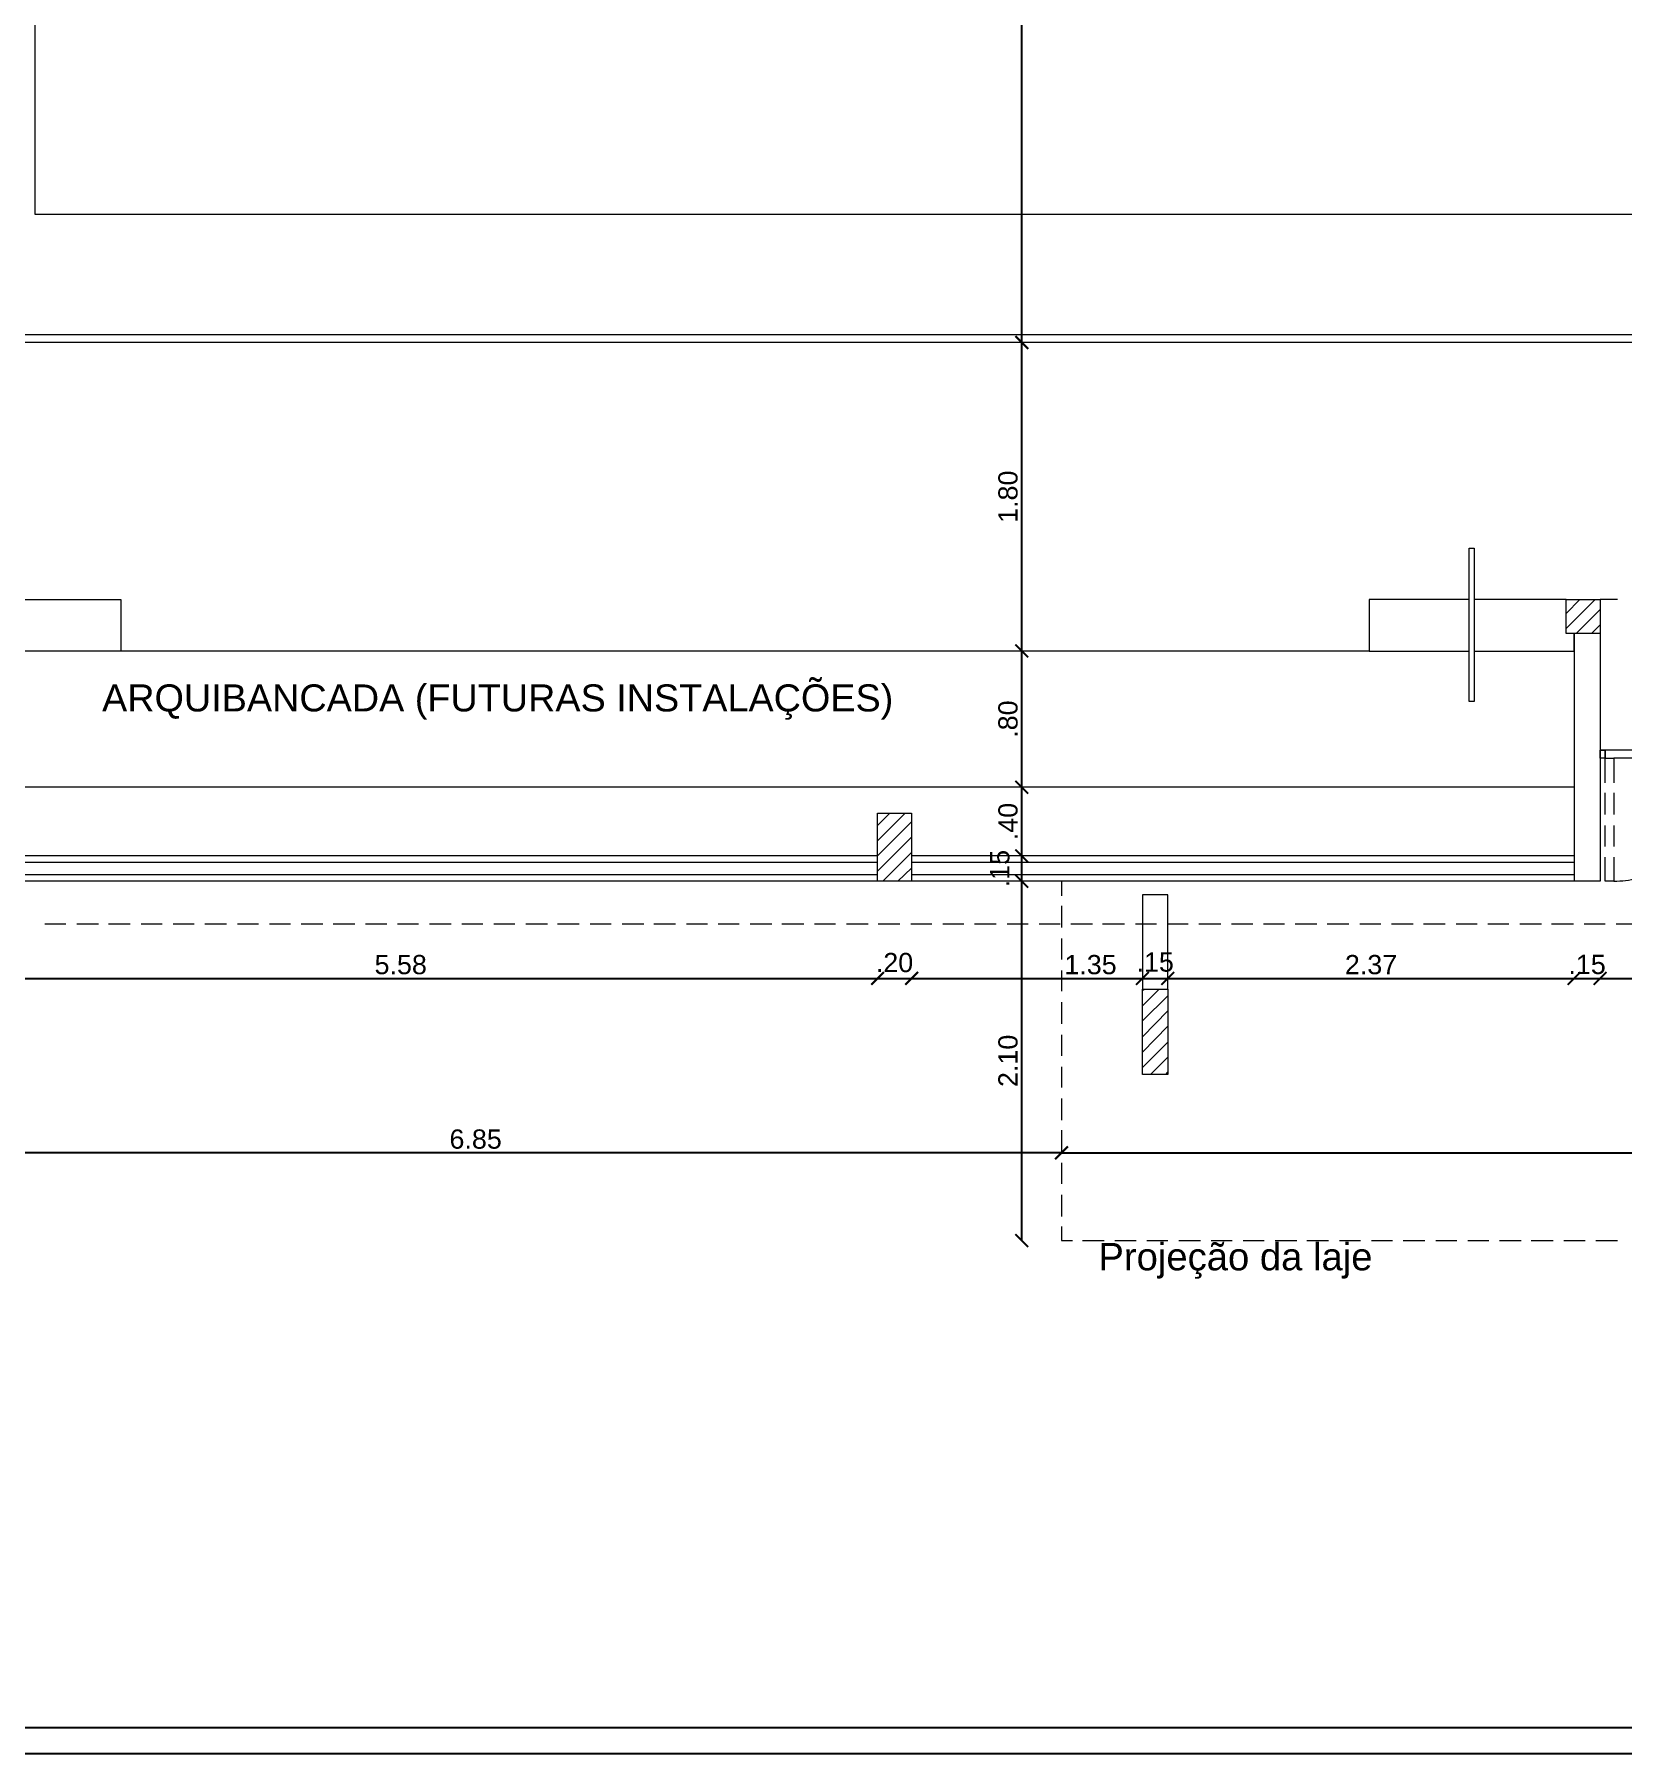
# Model space of a CAD drawing. Extents: x 3377 to 3790, y 1673 to 1846.
# Drawn here: x 3456.7 to 3465.98, y 1680.2 to 1690.25 of the extents above; entities that cross this region are included whole.
import ezdxf

# ---------------------------------------------------------------- set-up
doc = ezdxf.new("R2010")
doc.units = 0
doc.header["$LTSCALE"] = 2
doc.header["$PDMODE"] = 32
for name, color, linetype in [('ARQ-COTAS', 250, 'Continuous'), ('F-VT-GREIDE', 6, 'Continuous'), ('PDF6_0', 7, 'Continuous'), ('PDF6_03-ESQUADRIA', 7, 'Continuous'), ('PDF6_13-CORTE', 7, 'Continuous'), ('PDF6_A-PROJEÇÃO', 7, 'Continuous'), ('PDF6_COBOGO', 7, 'Continuous'), ('PDF6_I- QUADRA', 7, 'Continuous'), ('PDF6_Text', 7, 'Continuous')]:
    doc.layers.add(name, color=color, linetype=linetype)
for name, color, linetype, true_color in [('PDF6_04-DETALHE', 7, 'Continuous', 0xd933c0), ('PDF6_I-MARCACAO', 7, 'Continuous', 0x464646), ('PDF6_PB_02', 7, 'Continuous', 0xa7a7a7)]:
    doc.layers.add(name, color=color, linetype=linetype, true_color=true_color)
doc.styles.add('PDF Arial', font='arial.ttf')
doc.styles.add('ROMANS', font='arial.ttf')
doc.dimstyles.new('1-75', dxfattribs={"dimscale": 0.75, "dimtxt": 0.15, "dimasz": 0.1, "dimexe": 0.05, "dimexo": 0.1, "dimgap": 0.03, "dimtad": 1, "dimzin": 5, "dimdsep": 46, "dimtxsty": 'ROMANS', "dimblk": 'ARCHTICK', "dimcen": 0, "dimse1": 1, "dimse2": 1, "dimclrd": 1, "dimclre": 256, "dimclrt": 2, "dimadec": 0, "dimazin": 0, "dimtfac": 1, "dimtofl": 0, "dimtmove": 2, "dimatfit": 3, "dimldrblk": 'ARCHTICK', "dimfxl": 0.04, "dimtolj": 1, "dimtzin": 1, "dimarcsym": 0})

# ---------------------------------------------------------------- blocks, each defined once
blk = doc.blocks.new('_ARCHTICK')
at = {"color": 0, "linetype": 'ByBlock', "const_width": 0.15}
blk.add_lwpolyline([(-0.5, -0.5), (0.5, 0.5)], dxfattribs=at)
blk = doc.blocks.new('*D616')
at = {"layer": 'ARQ-COTAS', "color": 1, "lineweight": -2, "transparency": 16777216}
blk.add_line((3462.47, 1683.197), (3462.47, 1685.297), dxfattribs=at)
at = {"layer": 'Defpoints', "color": 0, "transparency": 16777216}
for p in [(3462.47, 1685.297), (3462.702, 1685.297), (3462.702, 1683.197)]:
    blk.add_point(p, dxfattribs=at)
at = {"layer": 'ARQ-COTAS', "color": 1, "lineweight": -2, "transparency": 16777216, "xscale": 0.07500000000000001, "yscale": 0.07500000000000001, "zscale": 0.07500000000000001}
for p, rotation in [((3462.47, 1685.297), 90), ((3462.47, 1683.197), 270)]:
    blk.add_blockref('_ARCHTICK', p, dxfattribs=dict(at, rotation=rotation))
at = {"layer": 'ARQ-COTAS', "color": 2, "transparency": 16777216, "insert": (3462.39, 1684.247), "char_height": 0.1125, "attachment_point": 5, "rotation": 90, "style": 'ROMANS'}
blk.add_mtext('\\A1;2.10', dxfattribs=at)
blk = doc.blocks.new('*D617')
at = {"layer": 'ARQ-COTAS', "color": 1, "lineweight": -2, "transparency": 16777216}
blk.add_line((3462.47, 1685.297), (3462.47, 1685.445), dxfattribs=at)
at = {"layer": 'Defpoints', "color": 0, "transparency": 16777216}
for p in [(3462.47, 1685.445), (3462.646, 1685.445), (3462.702, 1685.297)]:
    blk.add_point(p, dxfattribs=at)
at = {"layer": 'ARQ-COTAS', "color": 1, "lineweight": -2, "transparency": 16777216, "xscale": 0.07500000000000001, "yscale": 0.07500000000000001, "zscale": 0.07500000000000001}
for p, rotation in [((3462.47, 1685.445), 90), ((3462.47, 1685.297), 270)]:
    blk.add_blockref('_ARCHTICK', p, dxfattribs=dict(at, rotation=rotation))
at = {"layer": 'ARQ-COTAS', "color": 2, "transparency": 16777216, "insert": (3462.342, 1685.371), "char_height": 0.1125, "attachment_point": 5, "rotation": 90, "style": 'ROMANS'}
blk.add_mtext('\\A1;.15', dxfattribs=at)
blk = doc.blocks.new('*D618')
at = {"layer": 'ARQ-COTAS', "color": 1, "lineweight": -2, "transparency": 16777216}
blk.add_line((3462.47, 1685.445), (3462.47, 1685.847), dxfattribs=at)
at = {"layer": 'Defpoints', "color": 0, "transparency": 16777216}
for p in [(3462.47, 1685.847), (3462.47, 1685.847), (3462.646, 1685.445)]:
    blk.add_point(p, dxfattribs=at)
at = {"layer": 'ARQ-COTAS', "color": 1, "lineweight": -2, "transparency": 16777216, "xscale": 0.07500000000000001, "yscale": 0.07500000000000001, "zscale": 0.07500000000000001}
for p, rotation in [((3462.47, 1685.847), 90), ((3462.47, 1685.445), 270)]:
    blk.add_blockref('_ARCHTICK', p, dxfattribs=dict(at, rotation=rotation))
at = {"layer": 'ARQ-COTAS', "color": 2, "transparency": 16777216, "insert": (3462.39, 1685.646), "char_height": 0.1125, "attachment_point": 5, "rotation": 90, "style": 'ROMANS'}
blk.add_mtext('\\A1;.40', dxfattribs=at)
blk = doc.blocks.new('*D619')
at = {"layer": 'ARQ-COTAS', "color": 1, "lineweight": -2, "transparency": 16777216}
blk.add_line((3462.47, 1685.847), (3462.47, 1686.643), dxfattribs=at)
at = {"layer": 'Defpoints', "color": 0, "transparency": 16777216}
for p in [(3462.47, 1686.643), (3462.47, 1686.643), (3462.47, 1685.847)]:
    blk.add_point(p, dxfattribs=at)
at = {"layer": 'ARQ-COTAS', "color": 1, "lineweight": -2, "transparency": 16777216, "xscale": 0.07500000000000001, "yscale": 0.07500000000000001, "zscale": 0.07500000000000001}
for p, rotation in [((3462.47, 1686.643), 90), ((3462.47, 1685.847), 270)]:
    blk.add_blockref('_ARCHTICK', p, dxfattribs=dict(at, rotation=rotation))
at = {"layer": 'ARQ-COTAS', "color": 2, "transparency": 16777216, "insert": (3462.39, 1686.245), "char_height": 0.1125, "attachment_point": 5, "rotation": 90, "style": 'ROMANS'}
blk.add_mtext('\\A1;.80', dxfattribs=at)
blk = doc.blocks.new('*D620')
at = {"layer": 'ARQ-COTAS', "color": 1, "lineweight": -2, "transparency": 16777216}
blk.add_line((3462.47, 1686.643), (3462.47, 1688.447), dxfattribs=at)
at = {"layer": 'Defpoints', "color": 0, "transparency": 16777216}
for p in [(3462.47, 1688.447), (3462.47, 1688.447), (3462.47, 1686.643)]:
    blk.add_point(p, dxfattribs=at)
at = {"layer": 'ARQ-COTAS', "color": 1, "lineweight": -2, "transparency": 16777216, "xscale": 0.07500000000000001, "yscale": 0.07500000000000001, "zscale": 0.07500000000000001}
for p, rotation in [((3462.47, 1688.447), 90), ((3462.47, 1686.643), 270)]:
    blk.add_blockref('_ARCHTICK', p, dxfattribs=dict(at, rotation=rotation))
at = {"layer": 'ARQ-COTAS', "color": 2, "transparency": 16777216, "insert": (3462.39, 1687.545), "char_height": 0.1125, "attachment_point": 5, "rotation": 90, "style": 'ROMANS'}
blk.add_mtext('\\A1;1.80', dxfattribs=at)
blk = doc.blocks.new('*D621')
at = {"layer": 'ARQ-COTAS', "color": 1, "lineweight": -2, "transparency": 16777216}
blk.add_line((3462.47, 1688.447), (3462.47, 1701.946), dxfattribs=at)
at = {"layer": 'Defpoints', "color": 0, "transparency": 16777216}
for p in [(3462.47, 1701.946), (3462.47, 1701.946), (3462.47, 1688.447)]:
    blk.add_point(p, dxfattribs=at)
at = {"layer": 'ARQ-COTAS', "color": 1, "lineweight": -2, "transparency": 16777216, "xscale": 0.07500000000000001, "yscale": 0.07500000000000001, "zscale": 0.07500000000000001}
for p, rotation in [((3462.47, 1701.946), 90), ((3462.47, 1688.447), 270)]:
    blk.add_blockref('_ARCHTICK', p, dxfattribs=dict(at, rotation=rotation))
at = {"layer": 'ARQ-COTAS', "color": 2, "transparency": 16777216, "insert": (3462.39, 1695.196), "char_height": 0.1125, "attachment_point": 5, "rotation": 90, "style": 'ROMANS'}
blk.add_mtext('\\A1;13.50', dxfattribs=at)
blk = doc.blocks.new('*D626')
at = {"layer": 'ARQ-COTAS', "color": 1, "lineweight": -2, "transparency": 16777216}
blk.add_line((3456.052, 1684.729), (3461.627, 1684.729), dxfattribs=at)
at = {"layer": 'Defpoints', "color": 0, "transparency": 16777216}
for p in [(3456.052, 1685.297), (3461.627, 1685.297), (3461.627, 1684.729)]:
    blk.add_point(p, dxfattribs=at)
at = {"layer": 'ARQ-COTAS', "color": 1, "lineweight": -2, "transparency": 16777216, "xscale": 0.07500000000000001, "yscale": 0.07500000000000001, "zscale": 0.07500000000000001, "rotation": 180}
blk.add_blockref('_ARCHTICK', (3456.052, 1684.729), dxfattribs=at)
at = {"layer": 'ARQ-COTAS', "color": 1, "lineweight": -2, "transparency": 16777216, "xscale": 0.07500000000000001, "yscale": 0.07500000000000001, "zscale": 0.07500000000000001}
blk.add_blockref('_ARCHTICK', (3461.627, 1684.729), dxfattribs=at)
at = {"layer": 'ARQ-COTAS', "color": 2, "transparency": 16777216, "insert": (3458.839, 1684.809), "char_height": 0.1125, "attachment_point": 5, "style": 'ROMANS'}
blk.add_mtext('\\A1;5.58', dxfattribs=at)
blk = doc.blocks.new('*D627')
at = {"layer": 'ARQ-COTAS', "color": 1, "lineweight": -2, "transparency": 16777216}
blk.add_line((3461.627, 1684.729), (3461.826, 1684.729), dxfattribs=at)
at = {"layer": 'Defpoints', "color": 0, "transparency": 16777216}
for p in [(3461.627, 1685.297), (3461.826, 1685.297), (3461.826, 1684.729)]:
    blk.add_point(p, dxfattribs=at)
at = {"layer": 'ARQ-COTAS', "color": 1, "lineweight": -2, "transparency": 16777216, "xscale": 0.07500000000000001, "yscale": 0.07500000000000001, "zscale": 0.07500000000000001, "rotation": 180}
blk.add_blockref('_ARCHTICK', (3461.627, 1684.729), dxfattribs=at)
at = {"layer": 'ARQ-COTAS', "color": 1, "lineweight": -2, "transparency": 16777216, "xscale": 0.07500000000000001, "yscale": 0.07500000000000001, "zscale": 0.07500000000000001}
blk.add_blockref('_ARCHTICK', (3461.826, 1684.729), dxfattribs=at)
at = {"layer": 'ARQ-COTAS', "color": 2, "transparency": 16777216, "insert": (3461.726, 1684.821), "char_height": 0.1125, "attachment_point": 5, "style": 'ROMANS'}
blk.add_mtext('\\A1;.20', dxfattribs=at)
blk = doc.blocks.new('*D628')
at = {"layer": 'ARQ-COTAS', "color": 1, "lineweight": -2, "transparency": 16777216}
blk.add_line((3461.826, 1684.729), (3463.176, 1684.729), dxfattribs=at)
at = {"layer": 'Defpoints', "color": 0, "transparency": 16777216}
for p in [(3461.826, 1685.297), (3463.176, 1685.217), (3463.176, 1684.729)]:
    blk.add_point(p, dxfattribs=at)
at = {"layer": 'ARQ-COTAS', "color": 1, "lineweight": -2, "transparency": 16777216, "xscale": 0.07500000000000001, "yscale": 0.07500000000000001, "zscale": 0.07500000000000001, "rotation": 180}
blk.add_blockref('_ARCHTICK', (3461.826, 1684.729), dxfattribs=at)
at = {"layer": 'ARQ-COTAS', "color": 1, "lineweight": -2, "transparency": 16777216, "xscale": 0.07500000000000001, "yscale": 0.07500000000000001, "zscale": 0.07500000000000001}
blk.add_blockref('_ARCHTICK', (3463.176, 1684.729), dxfattribs=at)
at = {"layer": 'ARQ-COTAS', "color": 2, "transparency": 16777216, "insert": (3462.872, 1684.809), "char_height": 0.1125, "attachment_point": 5, "style": 'ROMANS'}
blk.add_mtext('\\A1;1.35', dxfattribs=at)
blk = doc.blocks.new('*D629')
at = {"layer": 'ARQ-COTAS', "color": 1, "lineweight": -2, "transparency": 16777216}
blk.add_line((3463.176, 1684.729), (3463.324, 1684.729), dxfattribs=at)
at = {"layer": 'Defpoints', "color": 0, "transparency": 16777216}
for p in [(3463.176, 1685.217), (3463.324, 1685.217), (3463.324, 1684.729)]:
    blk.add_point(p, dxfattribs=at)
at = {"layer": 'ARQ-COTAS', "color": 1, "lineweight": -2, "transparency": 16777216, "xscale": 0.07500000000000001, "yscale": 0.07500000000000001, "zscale": 0.07500000000000001, "rotation": 180}
blk.add_blockref('_ARCHTICK', (3463.176, 1684.729), dxfattribs=at)
at = {"layer": 'ARQ-COTAS', "color": 1, "lineweight": -2, "transparency": 16777216, "xscale": 0.07500000000000001, "yscale": 0.07500000000000001, "zscale": 0.07500000000000001}
blk.add_blockref('_ARCHTICK', (3463.324, 1684.729), dxfattribs=at)
at = {"layer": 'ARQ-COTAS', "color": 2, "transparency": 16777216, "insert": (3463.25, 1684.824), "char_height": 0.1125, "attachment_point": 5, "style": 'ROMANS'}
blk.add_mtext('\\A1;.15', dxfattribs=at)
blk = doc.blocks.new('*D630')
at = {"layer": 'ARQ-COTAS', "color": 1, "lineweight": -2, "transparency": 16777216}
blk.add_line((3463.324, 1684.729), (3465.699, 1684.729), dxfattribs=at)
at = {"layer": 'Defpoints', "color": 0, "transparency": 16777216}
for p in [(3463.324, 1685.217), (3465.699, 1685.297), (3465.699, 1684.729)]:
    blk.add_point(p, dxfattribs=at)
at = {"layer": 'ARQ-COTAS', "color": 1, "lineweight": -2, "transparency": 16777216, "xscale": 0.07500000000000001, "yscale": 0.07500000000000001, "zscale": 0.07500000000000001, "rotation": 180}
blk.add_blockref('_ARCHTICK', (3463.324, 1684.729), dxfattribs=at)
at = {"layer": 'ARQ-COTAS', "color": 1, "lineweight": -2, "transparency": 16777216, "xscale": 0.07500000000000001, "yscale": 0.07500000000000001, "zscale": 0.07500000000000001}
blk.add_blockref('_ARCHTICK', (3465.699, 1684.729), dxfattribs=at)
at = {"layer": 'ARQ-COTAS', "color": 2, "transparency": 16777216, "insert": (3464.512, 1684.809), "char_height": 0.1125, "attachment_point": 5, "style": 'ROMANS'}
blk.add_mtext('\\A1;2.37', dxfattribs=at)
blk = doc.blocks.new('*D631')
at = {"layer": 'ARQ-COTAS', "color": 1, "lineweight": -2, "transparency": 16777216}
blk.add_line((3465.699, 1684.729), (3465.852, 1684.729), dxfattribs=at)
at = {"layer": 'Defpoints', "color": 0, "transparency": 16777216}
for p in [(3465.699, 1685.297), (3465.852, 1685.297), (3465.852, 1684.729)]:
    blk.add_point(p, dxfattribs=at)
at = {"layer": 'ARQ-COTAS', "color": 1, "lineweight": -2, "transparency": 16777216, "xscale": 0.07500000000000001, "yscale": 0.07500000000000001, "zscale": 0.07500000000000001, "rotation": 180}
blk.add_blockref('_ARCHTICK', (3465.699, 1684.729), dxfattribs=at)
at = {"layer": 'ARQ-COTAS', "color": 1, "lineweight": -2, "transparency": 16777216, "xscale": 0.07500000000000001, "yscale": 0.07500000000000001, "zscale": 0.07500000000000001}
blk.add_blockref('_ARCHTICK', (3465.852, 1684.729), dxfattribs=at)
at = {"layer": 'ARQ-COTAS', "color": 2, "transparency": 16777216, "insert": (3465.775, 1684.81), "char_height": 0.1125, "attachment_point": 5, "style": 'ROMANS'}
blk.add_mtext('\\A1;.15', dxfattribs=at)
blk = doc.blocks.new('*D632')
at = {"layer": 'ARQ-COTAS', "color": 1, "lineweight": -2, "transparency": 16777216}
blk.add_line((3465.852, 1684.729), (3467.35, 1684.729), dxfattribs=at)
at = {"layer": 'Defpoints', "color": 0, "transparency": 16777216}
for p in [(3465.852, 1685.297), (3467.35, 1685.047), (3467.35, 1684.729)]:
    blk.add_point(p, dxfattribs=at)
at = {"layer": 'ARQ-COTAS', "color": 1, "lineweight": -2, "transparency": 16777216, "xscale": 0.07500000000000001, "yscale": 0.07500000000000001, "zscale": 0.07500000000000001, "rotation": 180}
blk.add_blockref('_ARCHTICK', (3465.852, 1684.729), dxfattribs=at)
at = {"layer": 'ARQ-COTAS', "color": 1, "lineweight": -2, "transparency": 16777216, "xscale": 0.07500000000000001, "yscale": 0.07500000000000001, "zscale": 0.07500000000000001}
blk.add_blockref('_ARCHTICK', (3467.35, 1684.729), dxfattribs=at)
at = {"layer": 'ARQ-COTAS', "color": 2, "transparency": 16777216, "insert": (3466.601, 1684.809), "char_height": 0.1125, "attachment_point": 5, "style": 'ROMANS'}
blk.add_mtext('\\A1;1.50', dxfattribs=at)
blk = doc.blocks.new('*D929')
at = {"layer": 'ARQ-COTAS', "color": 1, "lineweight": -2, "transparency": 16777216}
blk.add_line((3462.702, 1683.709), (3474.699, 1683.709), dxfattribs=at)
at = {"layer": 'Defpoints', "color": 0, "transparency": 16777216}
for p in [(3474.699, 1683.709), (3462.702, 1683.197), (3474.699, 1683.197)]:
    blk.add_point(p, dxfattribs=at)
at = {"layer": 'ARQ-COTAS', "color": 1, "lineweight": -2, "transparency": 16777216, "xscale": 0.07500000000000001, "yscale": 0.07500000000000001, "zscale": 0.07500000000000001, "rotation": 180}
blk.add_blockref('_ARCHTICK', (3462.702, 1683.709), dxfattribs=at)
at = {"layer": 'ARQ-COTAS', "color": 1, "lineweight": -2, "transparency": 16777216, "xscale": 0.07500000000000001, "yscale": 0.07500000000000001, "zscale": 0.07500000000000001}
blk.add_blockref('_ARCHTICK', (3474.699, 1683.709), dxfattribs=at)
at = {"layer": 'ARQ-COTAS', "color": 2, "transparency": 16777216, "insert": (3468.701, 1683.789), "char_height": 0.1125, "attachment_point": 5, "style": 'ROMANS'}
blk.add_mtext('\\A1;12.00', dxfattribs=at)
blk = doc.blocks.new('*D931')
at = {"layer": 'ARQ-COTAS', "color": 1, "lineweight": -2, "transparency": 16777216}
blk.add_line((3462.702, 1683.709), (3455.853, 1683.709), dxfattribs=at)
at = {"layer": 'Defpoints', "color": 0, "transparency": 16777216}
for p in [(3455.853, 1685.297), (3455.853, 1683.709), (3462.702, 1683.197)]:
    blk.add_point(p, dxfattribs=at)
at = {"layer": 'ARQ-COTAS', "color": 1, "lineweight": -2, "transparency": 16777216, "xscale": 0.07500000000000001, "yscale": 0.07500000000000001, "zscale": 0.07500000000000001, "rotation": 180}
blk.add_blockref('_ARCHTICK', (3455.853, 1683.709), dxfattribs=at)
at = {"layer": 'ARQ-COTAS', "color": 1, "lineweight": -2, "transparency": 16777216, "xscale": 0.07500000000000001, "yscale": 0.07500000000000001, "zscale": 0.07500000000000001}
blk.add_blockref('_ARCHTICK', (3462.702, 1683.709), dxfattribs=at)
at = {"layer": 'ARQ-COTAS', "color": 2, "transparency": 16777216, "insert": (3459.277, 1683.789), "char_height": 0.1125, "attachment_point": 5, "style": 'ROMANS'}
blk.add_mtext('\\A1;6.85', dxfattribs=at)

msp = doc.modelspace()

# ---------------------------------------------------------------- linework, layer by layer
at = {"layer": 'F-VT-GREIDE'}
msp.add_lwpolyline([(3466.703, 1680.347), (3447.213, 1680.347), (3447.213, 1710.046), (3486.913, 1710.046), (3486.913, 1680.347), (3470.703, 1680.347), (3470.703, 1680.197), (3487.063, 1680.197), (3487.063, 1710.196), (3447.063, 1710.196), (3447.063, 1680.197), (3466.703, 1680.197)], close=True, dxfattribs=at)
at = {"layer": 'PDF6_0', "lineweight": 0}
for points in [[(3465.653, 1686.863), (3465.733, 1686.944)], [(3465.653, 1686.774), (3465.822, 1686.944)], [(3465.712, 1686.745), (3465.852, 1686.885)], [(3465.801, 1686.745), (3465.852, 1686.796)], [(3461.627, 1685.623), (3461.699, 1685.695)], [(3461.627, 1685.534), (3461.788, 1685.695)], [(3461.627, 1685.445), (3461.826, 1685.644)], [(3461.627, 1685.356), (3461.826, 1685.555)], [(3461.657, 1685.297), (3461.826, 1685.466)], [(3461.745, 1685.297), (3461.826, 1685.373)], [(3463.176, 1684.658), (3463.185, 1684.666)], [(3463.176, 1684.569), (3463.274, 1684.666)], [(3463.176, 1684.48), (3463.324, 1684.628)], [(3463.176, 1684.387), (3463.324, 1684.539)], [(3463.176, 1684.298), (3463.324, 1684.45)], [(3463.176, 1684.209), (3463.324, 1684.357)], [(3463.223, 1684.167), (3463.324, 1684.268)], [(3463.312, 1684.167), (3463.324, 1684.18)]]:
    msp.add_lwpolyline(points, dxfattribs=at)
at = {"layer": 'PDF6_03-ESQUADRIA', "lineweight": 0}
msp.add_lwpolyline([(3465.852, 1686.063), (3465.881, 1686.063), (3465.881, 1686.017), (3465.852, 1686.017)], close=True, dxfattribs=at)
for points in [[(3467.321, 1686.017), (3467.321, 1686.063), (3465.852, 1686.063)], [(3465.881, 1686.017), (3465.881, 1686.063)], [(3465.881, 1685.873), (3465.881, 1686.017), (3465.932, 1686.017), (3465.932, 1685.873)], [(3467.295, 1686.017), (3465.932, 1686.017)], [(3465.881, 1685.687), (3465.881, 1685.814)], [(3465.932, 1685.814), (3465.932, 1685.687)], [(3465.881, 1685.5), (3465.881, 1685.623)], [(3465.932, 1685.623), (3465.932, 1685.5)], [(3465.932, 1685.437), (3465.932, 1685.297), (3465.881, 1685.297), (3465.881, 1685.437)]]:
    msp.add_lwpolyline(points, dxfattribs=at)
msp.add_arc((3465.921, 1685.964), 0.667, 270.8954, 282.7991, dxfattribs=at)
at = {"layer": 'PDF6_04-DETALHE', "color": 1, "lineweight": 0}
msp.add_lwpolyline([(3465.115, 1686.347), (3465.085, 1686.347), (3465.085, 1687.244), (3465.115, 1687.244)], close=True, dxfattribs=at)
for points in [[(3456.615, 1686.944), (3457.203, 1686.944), (3457.203, 1686.643), (3456.615, 1686.643)], [(3465.085, 1686.944), (3464.501, 1686.944), (3464.501, 1686.643), (3465.085, 1686.643)], [(3465.653, 1686.944), (3465.115, 1686.944)], [(3465.115, 1686.643), (3465.699, 1686.643), (3465.699, 1686.745)], [(3464.501, 1686.643), (3457.203, 1686.643)], [(3465.699, 1685.847), (3456.001, 1685.847)]]:
    msp.add_lwpolyline(points, dxfattribs=at)
at = {"layer": 'PDF6_13-CORTE', "lineweight": 0}
for points in [[(3465.653, 1686.944), (3465.852, 1686.944), (3465.852, 1686.745), (3465.653, 1686.745)], [(3461.627, 1685.695), (3461.826, 1685.695), (3461.826, 1685.297), (3461.627, 1685.297)], [(3463.176, 1684.666), (3463.324, 1684.666), (3463.324, 1684.167), (3463.176, 1684.167)]]:
    msp.add_lwpolyline(points, close=True, dxfattribs=at)
for points in [[(3465.699, 1686.944), (3465.852, 1686.944), (3465.852, 1685.297), (3465.699, 1685.297)], [(3465.699, 1686.745), (3465.699, 1685.297), (3456.001, 1685.297)], [(3461.627, 1685.445), (3456.052, 1685.445)], [(3465.699, 1685.445), (3461.826, 1685.445)]]:
    msp.add_lwpolyline(points, dxfattribs=at)
at = {"layer": 'PDF6_A-PROJEÇÃO', "lineweight": 0}
for points in [[(3465.953, 1686.944), (3465.852, 1686.944)], [(3465.699, 1686.745), (3465.699, 1686.614)], [(3465.699, 1686.55), (3465.699, 1686.427)], [(3465.699, 1686.364), (3465.699, 1686.241)], [(3465.699, 1686.178), (3465.699, 1686.051)], [(3465.699, 1685.987), (3465.699, 1685.864)], [(3465.699, 1685.801), (3465.699, 1685.678)], [(3465.699, 1685.615), (3465.699, 1685.488)], [(3465.699, 1685.428), (3465.699, 1685.297), (3465.547, 1685.297)], [(3462.859, 1685.297), (3462.702, 1685.297), (3462.702, 1685.212)], [(3463.045, 1685.297), (3462.918, 1685.297)], [(3463.231, 1685.297), (3463.109, 1685.297)], [(3463.422, 1685.297), (3463.295, 1685.297)], [(3463.608, 1685.297), (3463.481, 1685.297)], [(3463.794, 1685.297), (3463.672, 1685.297)], [(3463.981, 1685.297), (3463.858, 1685.297)], [(3464.171, 1685.297), (3464.044, 1685.297)], [(3464.357, 1685.297), (3464.235, 1685.297)], [(3464.544, 1685.297), (3464.421, 1685.297)], [(3464.734, 1685.297), (3464.607, 1685.297)], [(3464.92, 1685.297), (3464.793, 1685.297)], [(3465.107, 1685.297), (3464.984, 1685.297)], [(3465.297, 1685.297), (3465.17, 1685.297)], [(3465.483, 1685.297), (3465.356, 1685.297)], [(3462.702, 1685.153), (3462.702, 1685.026)], [(3456.881, 1685.047), (3456.759, 1685.047)], [(3457.072, 1685.047), (3456.945, 1685.047)], [(3457.258, 1685.047), (3457.131, 1685.047)], [(3457.444, 1685.047), (3457.322, 1685.047)], [(3457.631, 1685.047), (3457.508, 1685.047)], [(3457.821, 1685.047), (3457.694, 1685.047)], [(3458.007, 1685.047), (3457.885, 1685.047)], [(3458.194, 1685.047), (3458.071, 1685.047)], [(3458.384, 1685.047), (3458.257, 1685.047)], [(3458.571, 1685.047), (3458.444, 1685.047)], [(3458.757, 1685.047), (3458.634, 1685.047)], [(3458.943, 1685.047), (3458.82, 1685.047)], [(3459.134, 1685.047), (3459.007, 1685.047)], [(3459.32, 1685.047), (3459.197, 1685.047)], [(3459.506, 1685.047), (3459.383, 1685.047)], [(3459.697, 1685.047), (3459.57, 1685.047)], [(3459.883, 1685.047), (3459.756, 1685.047)], [(3460.069, 1685.047), (3459.946, 1685.047)], [(3460.26, 1685.047), (3460.133, 1685.047)], [(3460.446, 1685.047), (3460.319, 1685.047)], [(3460.632, 1685.047), (3460.509, 1685.047)], [(3460.818, 1685.047), (3460.696, 1685.047)], [(3461.009, 1685.047), (3460.882, 1685.047)], [(3461.195, 1685.047), (3461.068, 1685.047)], [(3461.381, 1685.047), (3461.259, 1685.047)], [(3461.572, 1685.047), (3461.445, 1685.047)], [(3461.758, 1685.047), (3461.631, 1685.047)], [(3461.944, 1685.047), (3461.822, 1685.047)], [(3462.131, 1685.047), (3462.008, 1685.047)], [(3462.321, 1685.047), (3462.194, 1685.047)], [(3462.507, 1685.047), (3462.385, 1685.047)], [(3462.694, 1685.047), (3462.571, 1685.047)], [(3462.884, 1685.047), (3462.757, 1685.047)], [(3463.07, 1685.047), (3462.943, 1685.047)], [(3463.257, 1685.047), (3463.134, 1685.047)], [(3463.443, 1685.047), (3463.32, 1685.047)], [(3463.633, 1685.047), (3463.506, 1685.047)], [(3463.82, 1685.047), (3463.697, 1685.047)], [(3464.006, 1685.047), (3463.883, 1685.047)], [(3464.196, 1685.047), (3464.069, 1685.047)], [(3464.383, 1685.047), (3464.256, 1685.047)], [(3464.569, 1685.047), (3464.446, 1685.047)], [(3464.759, 1685.047), (3464.632, 1685.047)], [(3464.946, 1685.047), (3464.819, 1685.047)], [(3465.132, 1685.047), (3465.009, 1685.047)], [(3465.318, 1685.047), (3465.195, 1685.047)], [(3465.509, 1685.047), (3465.382, 1685.047)], [(3465.695, 1685.047), (3465.568, 1685.047)], [(3465.881, 1685.047), (3465.759, 1685.047)], [(3466.072, 1685.047), (3465.945, 1685.047)], [(3462.702, 1684.963), (3462.702, 1684.84)], [(3462.702, 1684.776), (3462.702, 1684.654)], [(3462.702, 1684.59), (3462.702, 1684.463)], [(3462.702, 1684.4), (3462.702, 1684.277)], [(3462.702, 1684.213), (3462.702, 1684.091)], [(3462.702, 1684.027), (3462.702, 1683.9)], [(3462.702, 1683.841), (3462.702, 1683.714)], [(3462.702, 1683.65), (3462.702, 1683.528)], [(3462.702, 1683.464), (3462.702, 1683.337)], [(3462.702, 1683.278), (3462.702, 1683.197), (3462.766, 1683.197)], [(3462.825, 1683.197), (3462.952, 1683.197)], [(3463.015, 1683.197), (3463.138, 1683.197)], [(3463.202, 1683.197), (3463.324, 1683.197)], [(3463.388, 1683.197), (3463.515, 1683.197)], [(3463.578, 1683.197), (3463.701, 1683.197)], [(3463.765, 1683.197), (3463.887, 1683.197)], [(3463.951, 1683.197), (3464.078, 1683.197)], [(3464.137, 1683.197), (3464.264, 1683.197)], [(3464.328, 1683.197), (3464.45, 1683.197)], [(3464.514, 1683.197), (3464.637, 1683.197)], [(3464.7, 1683.197), (3464.827, 1683.197)], [(3464.891, 1683.197), (3465.013, 1683.197)], [(3465.077, 1683.197), (3465.2, 1683.197)], [(3465.263, 1683.197), (3465.39, 1683.197)], [(3465.449, 1683.197), (3465.576, 1683.197)], [(3465.64, 1683.197), (3465.763, 1683.197)], [(3465.826, 1683.197), (3465.953, 1683.197)]]:
    msp.add_lwpolyline(points, dxfattribs=at)
at = {"layer": 'PDF6_COBOGO', "lineweight": 0}
for points in [[(3461.627, 1685.407), (3456.052, 1685.407)], [(3461.627, 1685.335), (3456.052, 1685.335)], [(3465.699, 1685.407), (3461.826, 1685.407)], [(3465.699, 1685.335), (3461.826, 1685.335)]]:
    msp.add_lwpolyline(points, dxfattribs=at)
at = {"layer": 'PDF6_I- QUADRA', "lineweight": 0}
msp.add_lwpolyline([(3481.451, 1688.646), (3481.451, 1688.447), (3456.001, 1688.447), (3456.001, 1688.493), (3481.4, 1688.493), (3481.4, 1688.646)], close=True, dxfattribs=at)
at = {"layer": 'PDF6_I-MARCACAO', "lineweight": 0}
msp.add_lwpolyline([(3456.699, 1701.193), (3456.699, 1689.196), (3480.702, 1689.196), (3480.702, 1701.193)], close=True, dxfattribs=at)
at = {"layer": 'PDF6_PB_02', "lineweight": 0}
msp.add_lwpolyline([(3463.324, 1684.666), (3463.324, 1685.217), (3463.176, 1685.217), (3463.176, 1684.666)], dxfattribs=at)

# ---------------------------------------------------------------- texts
at = {"layer": 'PDF6_Text', "color": 1, "insert": (3457.093, 1686.241), "char_height": 0.1581, "attachment_point": 7, "style": 'PDF Arial'}
msp.add_mtext('ARQUIBANCADA (FUTURAS INSTALAÇÕES)', dxfattribs=at)
at = {"layer": 'PDF6_Text', "insert": (3462.918, 1682.973), "char_height": 0.15999, "attachment_point": 7, "style": 'PDF Arial'}
msp.add_mtext('Projeção da laje', dxfattribs=at)

# ---------------------------------------------------------------- dimensions: what is measured, and where the dimension line sits
at = {"layer": 'ARQ-COTAS'}
for base, p1, p2, angle, picture, middle in [((3462.47, 1701.946), (3462.47, 1688.447), (3462.47, 1701.946), 270, '*D621', (3462.39, 1695.196)), ((3462.47, 1688.447), (3462.47, 1686.643), (3462.47, 1688.447), 270, '*D620', (3462.39, 1687.545)), ((3462.47, 1686.643), (3462.47, 1685.847), (3462.47, 1686.643), 270, '*D619', (3462.39, 1686.245)), ((3462.47, 1685.847), (3462.646, 1685.445), (3462.47, 1685.847), 270, '*D618', (3462.39, 1685.646)), ((3462.47, 1685.445), (3462.702, 1685.297), (3462.646, 1685.445), 270, '*D617', (3462.342, 1685.371)), ((3455.853, 1683.709), (3462.702, 1683.197), (3455.853, 1685.297), 180, '*D931', (3459.277, 1683.789)), ((3461.6269, 1684.7292), (3456.0518, 1685.2971), (3461.6269, 1685.2971), 180, '*D626', (3458.8393, 1684.8092)), ((3465.6992, 1684.7292), (3463.3244, 1685.2166), (3465.6992, 1685.2971), 180, '*D630', (3464.5118, 1684.8092)), ((3467.35, 1684.729), (3465.852, 1685.297), (3467.35, 1685.047), 180, '*D632', (3466.601, 1684.809))]:
    dim = msp.add_linear_dim(base=base, p1=p1, p2=p2, angle=angle, dimstyle='1-75', dxfattribs=at)
    dim.commit()
    dim.dimension.update_dxf_attribs({"geometry": picture, "text_midpoint": middle})
for p2, distance, picture, middle in [((3462.702, 1685.297), 0.232, '*D616', (3462.39, 1684.247)), ((3474.699, 1683.197), 0.511, '*D929', (3468.701, 1683.789))]:
    dim = msp.add_aligned_dim(p1=(3462.702, 1683.197), p2=p2, distance=distance, dimstyle='1-75', dxfattribs=at)
    dim.commit()
    dim.dimension.update_dxf_attribs({"geometry": picture, "text_midpoint": middle})
for base, p1, p2, picture, middle in [((3461.826, 1684.729), (3461.627, 1685.297), (3461.826, 1685.297), '*D627', (3461.726, 1684.821)), ((3463.176, 1684.729), (3461.826, 1685.297), (3463.176, 1685.217), '*D628', (3462.872, 1684.809)), ((3463.324, 1684.729), (3463.176, 1685.217), (3463.324, 1685.217), '*D629', (3463.25, 1684.824)), ((3465.852, 1684.729), (3465.699, 1685.297), (3465.852, 1685.297), '*D631', (3465.775, 1684.81))]:
    dim = msp.add_linear_dim(base=base, p1=p1, p2=p2, angle=180, dimstyle='1-75', dxfattribs=at)
    dim.commit()
    dim.dimension.update_dxf_attribs({"geometry": picture, "text_midpoint": middle, "dimtype": 160})

doc.saveas('drawing.dxf')
